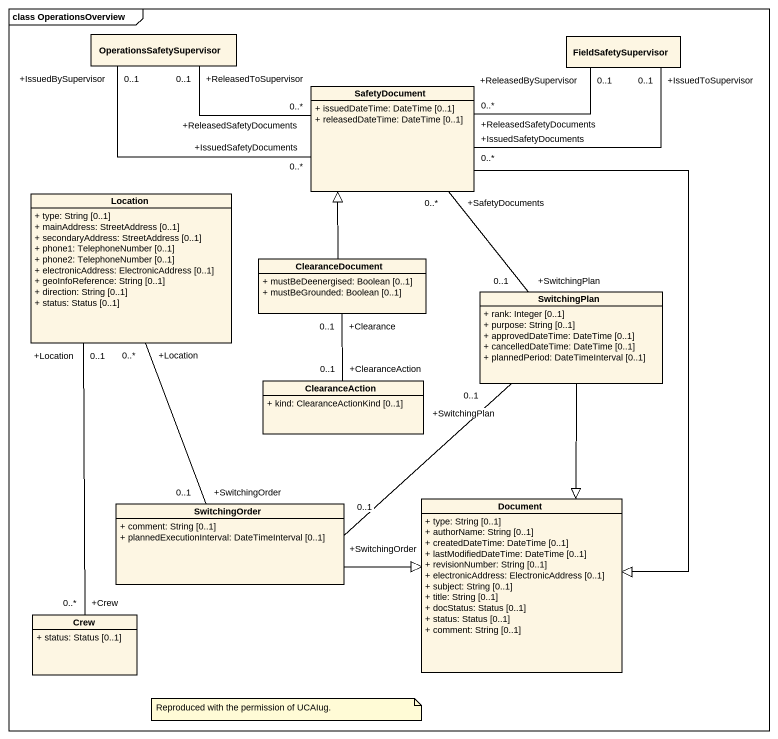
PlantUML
@startuml
mainframe class OperationsOverview
hide circle
hide empty members
skinparam classAttributeIconSize 0
class OperationsSafetySupervisor
class FieldSafetySupervisor
class SafetyDocument {
  + issuedDateTime: DateTime [0..1]
  + releasedDateTime: DateTime [0..1]
}
class Location {
  + type: String [0..1]
  + mainAddress: StreetAddress [0..1]
  + secondaryAddress: StreetAddress [0..1]
  + phone1: TelephoneNumber [0..1]
  + phone2: TelephoneNumber [0..1]
  + electronicAddress: ElectronicAddress [0..1]
  + geoInfoReference: String [0..1]
  + direction: String [0..1]
  + status: Status [0..1]
}
class ClearanceDocument {
  + mustBeDeenergised: Boolean [0..1]
  + mustBeGrounded: Boolean [0..1]
}
class SwitchingPlan {
  + rank: Integer [0..1]
  + purpose: String [0..1]
  + approvedDateTime: DateTime [0..1]
  + cancelledDateTime: DateTime [0..1]
  + plannedPeriod: DateTimeInterval [0..1]
}
class ClearanceAction {
  + kind: ClearanceActionKind [0..1]
}
class SwitchingOrder {
  + comment: String [0..1]
  + plannedExecutionInterval: DateTimeInterval [0..1]
}
class Document {
  + type: String [0..1]
  + authorName: String [0..1]
  + createdDateTime: DateTime [0..1]
  + lastModifiedDateTime: DateTime [0..1]
  + revisionNumber: String [0..1]
  + electronicAddress: ElectronicAddress [0..1]
  + subject: String [0..1]
  + title: String [0..1]
  + docStatus: Status [0..1]
  + status: Status [0..1]
  + comment: String [0..1]
}
class Crew {
  + status: Status [0..1]
}
OperationsSafetySupervisor "+IssuedBySupervisor\n0..1" -right- "+IssuedSafetyDocuments\n0..*" SafetyDocument
OperationsSafetySupervisor "+ReleasedToSupervisor\n0..1" -right- "+ReleasedSafetyDocuments\n0..*" SafetyDocument
FieldSafetySupervisor "+IssuedToSupervisor\n0..1" -left- "+IssuedSafetyDocuments\n0..*" SafetyDocument
FieldSafetySupervisor "+ReleasedBySupervisor\n0..1" -left- "+ReleasedSafetyDocuments\n0..*" SafetyDocument
SafetyDocument --|> Document
Location "+Location\n0..*" -- "+SwitchingOrder\n0..1" SwitchingOrder
Location "+Location\n0..1" -- "+Crew\n0..*" Crew
ClearanceDocument -up-|> SafetyDocument
SwitchingPlan "+SwitchingPlan\n0..1" -up- "+SafetyDocuments\n0..*" SafetyDocument
SwitchingPlan --|> Document
ClearanceAction "+ClearanceAction\n0..1" -up- "+Clearance\n0..1" ClearanceDocument
SwitchingOrder "+SwitchingOrder\n0..1" -up- "+SwitchingPlan\n0..1" SwitchingPlan
SwitchingOrder -right-|> Document
note as N1
  Reproduced with the permission of UCAIug.
end note
@enduml
